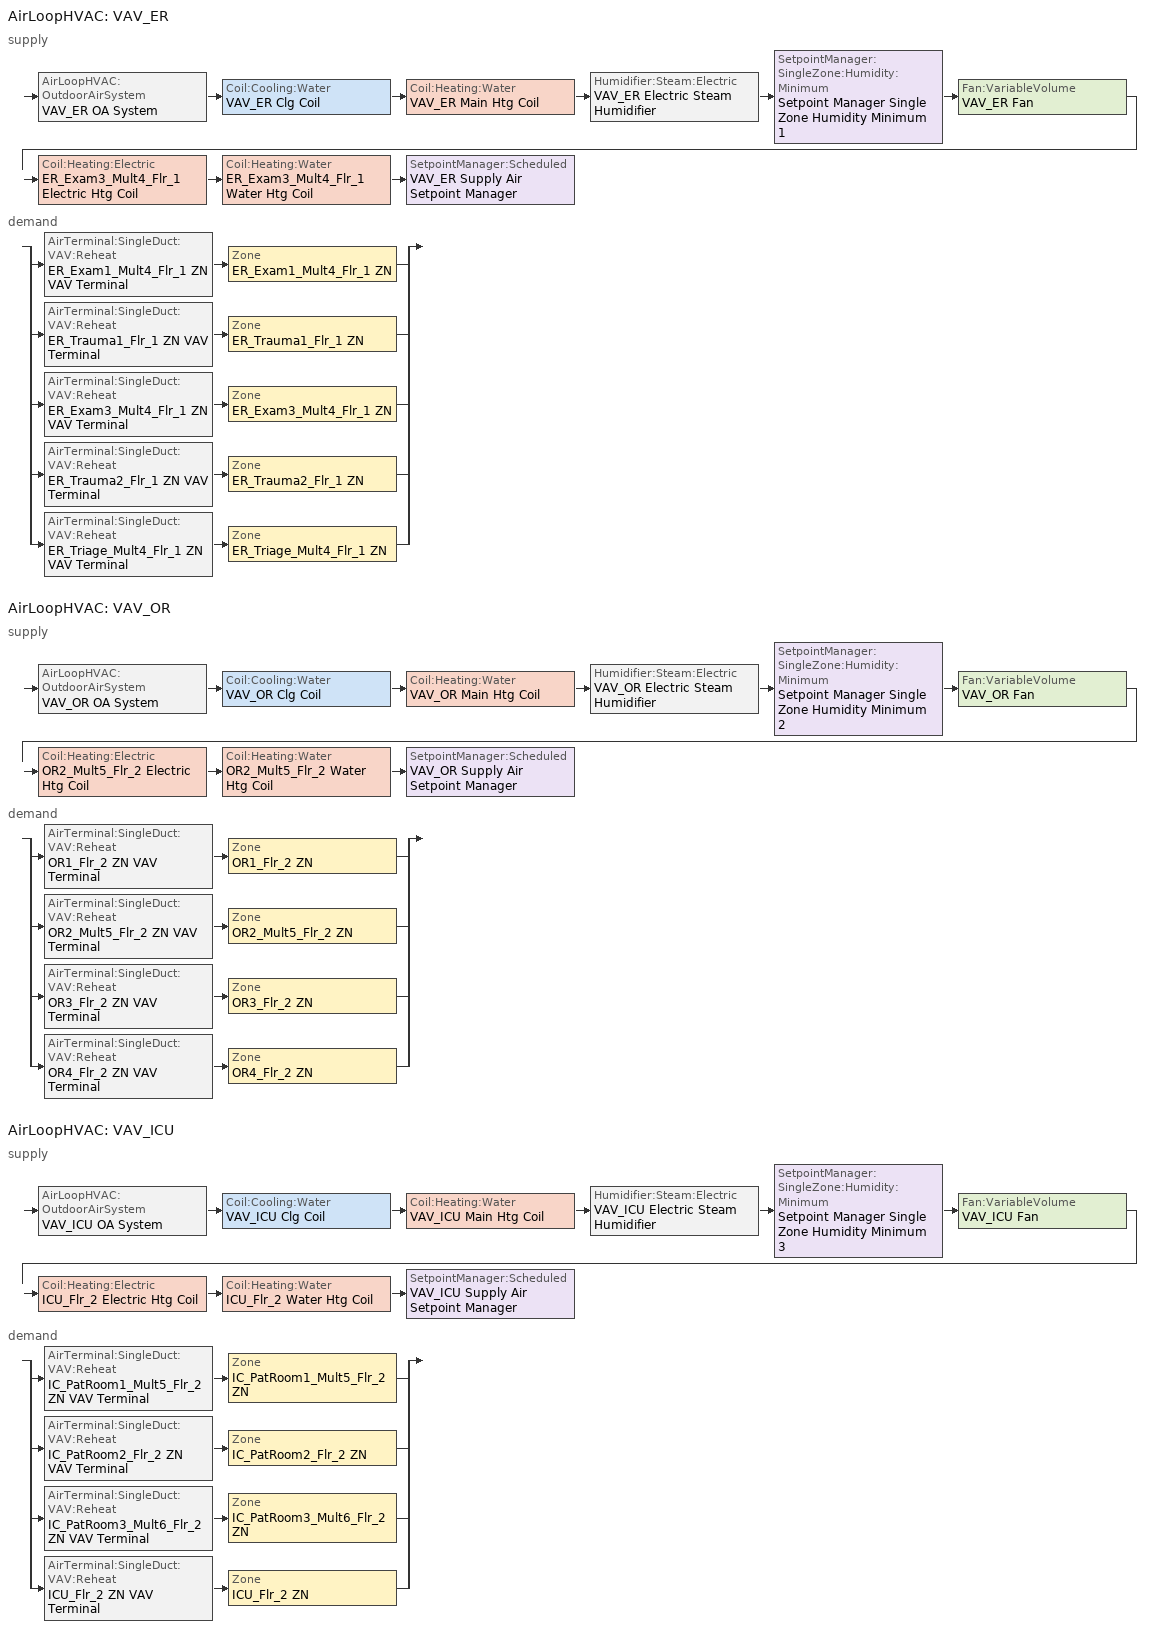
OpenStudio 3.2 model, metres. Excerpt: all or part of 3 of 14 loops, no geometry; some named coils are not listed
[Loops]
AirLoopHVAC 'VAV_ER'
 supply: AirLoopHVAC:OutdoorAirSystem 'VAV_ER OA System' > Coil:Cooling:Water 'VAV_ER Clg Coil' > Coil:Heating:Water 'VAV_ER Main Htg Coil' > Humidifier:Steam:Electric 'VAV_ER Electric Steam Humidifier' > SetpointManager:SingleZone:Humidity:Minimum 'Setpoint Manager Single Zone Humidity Minimum 1' > Fan:VariableVolume 'VAV_ER Fan' > Coil:Heating:Electric 'ER_Exam3_Mult4_Flr_1 Electric Htg Coil' > Coil:Heating:Water 'ER_Exam3_Mult4_Flr_1 Water Htg Coil' > SetpointManager:Scheduled 'VAV_ER Supply Air Setpoint Manager'
 demand: split
  | AirTerminal:SingleDuct:VAV:Reheat 'ER_Exam1_Mult4_Flr_1 ZN VAV Terminal' > Zone 'ER_Exam1_Mult4_Flr_1 ZN'
  | AirTerminal:SingleDuct:VAV:Reheat 'ER_Trauma1_Flr_1 ZN VAV Terminal' > Zone 'ER_Trauma1_Flr_1 ZN'
  | AirTerminal:SingleDuct:VAV:Reheat 'ER_Exam3_Mult4_Flr_1 ZN VAV Terminal' > Zone 'ER_Exam3_Mult4_Flr_1 ZN'
  | AirTerminal:SingleDuct:VAV:Reheat 'ER_Trauma2_Flr_1 ZN VAV Terminal' > Zone 'ER_Trauma2_Flr_1 ZN'
  | AirTerminal:SingleDuct:VAV:Reheat 'ER_Triage_Mult4_Flr_1 ZN VAV Terminal' > Zone 'ER_Triage_Mult4_Flr_1 ZN'
AirLoopHVAC 'VAV_OR'
 supply: AirLoopHVAC:OutdoorAirSystem 'VAV_OR OA System' > Coil:Cooling:Water 'VAV_OR Clg Coil' > Coil:Heating:Water 'VAV_OR Main Htg Coil' > Humidifier:Steam:Electric 'VAV_OR Electric Steam Humidifier' > SetpointManager:SingleZone:Humidity:Minimum 'Setpoint Manager Single Zone Humidity Minimum 2' > Fan:VariableVolume 'VAV_OR Fan' > Coil:Heating:Electric 'OR2_Mult5_Flr_2 Electric Htg Coil' > Coil:Heating:Water 'OR2_Mult5_Flr_2 Water Htg Coil' > SetpointManager:Scheduled 'VAV_OR Supply Air Setpoint Manager'
 demand: split
  | AirTerminal:SingleDuct:VAV:Reheat 'OR1_Flr_2 ZN VAV Terminal' > Zone 'OR1_Flr_2 ZN'
  | AirTerminal:SingleDuct:VAV:Reheat 'OR2_Mult5_Flr_2 ZN VAV Terminal' > Zone 'OR2_Mult5_Flr_2 ZN'
  | AirTerminal:SingleDuct:VAV:Reheat 'OR3_Flr_2 ZN VAV Terminal' > Zone 'OR3_Flr_2 ZN'
  | AirTerminal:SingleDuct:VAV:Reheat 'OR4_Flr_2 ZN VAV Terminal' > Zone 'OR4_Flr_2 ZN'
AirLoopHVAC 'VAV_ICU'
 supply: AirLoopHVAC:OutdoorAirSystem 'VAV_ICU OA System' > Coil:Cooling:Water 'VAV_ICU Clg Coil' > Coil:Heating:Water 'VAV_ICU Main Htg Coil' > Humidifier:Steam:Electric 'VAV_ICU Electric Steam Humidifier' > SetpointManager:SingleZone:Humidity:Minimum 'Setpoint Manager Single Zone Humidity Minimum 3' > Fan:VariableVolume 'VAV_ICU Fan' > Coil:Heating:Electric 'ICU_Flr_2 Electric Htg Coil' > Coil:Heating:Water 'ICU_Flr_2 Water Htg Coil' > SetpointManager:Scheduled 'VAV_ICU Supply Air Setpoint Manager'
 demand: split
  | AirTerminal:SingleDuct:VAV:Reheat 'IC_PatRoom1_Mult5_Flr_2 ZN VAV Terminal' > Zone 'IC_PatRoom1_Mult5_Flr_2 ZN'
  | AirTerminal:SingleDuct:VAV:Reheat 'IC_PatRoom2_Flr_2 ZN VAV Terminal' > Zone 'IC_PatRoom2_Flr_2 ZN'
  | AirTerminal:SingleDuct:VAV:Reheat 'IC_PatRoom3_Mult6_Flr_2 ZN VAV Terminal' > Zone 'IC_PatRoom3_Mult6_Flr_2 ZN'
  | AirTerminal:SingleDuct:VAV:Reheat 'ICU_Flr_2 ZN VAV Terminal' > Zone 'ICU_Flr_2 ZN'
[Sizing:Zone] Zone Cooling Design Supply Air Temperature Input Method=SupplyAirTemperature; Zone Cooling Design Supply Air Temperature {C}=12.7778; Zone Cooling Design Supply Air Temperature Difference {deltaC}=11.11; Zone Heating Design Supply Air Temperature Input Method=SupplyAirTemperature; Zone Heating Design Supply Air Temperature {C}=40; Zone Heating Design Supply Air Temperature Difference {deltaC}=11.11; Zone Cooling Design Supply Air Humidity Ratio {kg-H2O/kg-air}=0.0085; Zone Heating Design Supply Air Humidity Ratio {kg-H2O/kg-air}=0.008; Cooling Design Air Flow Method=DesignDayWithLimit; Heating Design Air Flow Method=DesignDay; Account for Dedicated Outdoor Air System=No; Dedicated Outdoor Air System Control Strategy=NeutralSupplyAir; Dedicated Outdoor Air Low Setpoint Temperature for Design {C}=autosize; Dedicated Outdoor Air High Setpoint Temperature for Design {C}=autosize
ER_Exam1_Mult4_Flr_1 ZN; ER_Exam3_Mult4_Flr_1 ZN; ER_Trauma1_Flr_1 ZN; ER_Trauma2_Flr_1 ZN; ER_Triage_Mult4_Flr_1 ZN; ICU_Flr_2 ZN; IC_PatRoom1_Mult5_Flr_2 ZN; IC_PatRoom2_Flr_2 ZN; IC_PatRoom3_Mult6_Flr_2 ZN; OR1_Flr_2 ZN; OR2_Mult5_Flr_2 ZN; OR3_Flr_2 ZN; OR4_Flr_2 ZN
[Zone equipment]
ER_Exam1_Mult4_Flr_1 ZN: ER_Exam1_Mult4_Flr_1 ZN VAV Terminal
ER_Exam3_Mult4_Flr_1 ZN: ER_Exam3_Mult4_Flr_1 ZN VAV Terminal
ER_Trauma1_Flr_1 ZN: ER_Trauma1_Flr_1 ZN VAV Terminal
ER_Trauma2_Flr_1 ZN: ER_Trauma2_Flr_1 ZN VAV Terminal
ER_Triage_Mult4_Flr_1 ZN: ER_Triage_Mult4_Flr_1 ZN VAV Terminal
ICU_Flr_2 ZN: ICU_Flr_2 ZN VAV Terminal
IC_PatRoom1_Mult5_Flr_2 ZN: IC_PatRoom1_Mult5_Flr_2 ZN VAV Terminal
IC_PatRoom2_Flr_2 ZN: IC_PatRoom2_Flr_2 ZN VAV Terminal
IC_PatRoom3_Mult6_Flr_2 ZN: IC_PatRoom3_Mult6_Flr_2 ZN VAV Terminal
OR1_Flr_2 ZN: OR1_Flr_2 ZN VAV Terminal
OR2_Mult5_Flr_2 ZN: OR2_Mult5_Flr_2 ZN VAV Terminal
OR3_Flr_2 ZN: OR3_Flr_2 ZN VAV Terminal
OR4_Flr_2 ZN: OR4_Flr_2 ZN VAV Terminal
[SetpointManager:Scheduled] Control Variable=Temperature
Name | Schedule | Setpoint Node or NodeList
VAV_ER Supply Air Setpoint Manager | Supply Air Temp - 55.0F 1 | VAV_ER Supply Outlet Node
VAV_OR Supply Air Setpoint Manager | Supply Air Temp - 55.0F 2 | VAV_OR Supply Outlet Node
VAV_ICU Supply Air Setpoint Manager | Supply Air Temp - 55.0F 3 | VAV_ICU Supply Outlet Node
[AirLoopHVAC] Availability Schedule=Hospital HVACOperationSchd; Design Supply Air Flow Rate {m3/s}=autosize; Design Return Air Flow Fraction of Supply Air Flow=1
VAV_ER; VAV_OR; VAV_ICU
[Sizing:System] Type of Load to Size On=Sensible; Design Outdoor Air Flow Rate {m3/s}=Autosize; Central Heating Maximum System Air Flow Ratio=1; Preheat Design Temperature {C}=7.22222; Preheat Design Humidity Ratio {kg-H2O/kg-Air}=0.008; Precool Design Temperature {C}=12.7778; Precool Design Humidity Ratio {kg-H2O/kg-Air}=0.008; Central Cooling Design Supply Air Temperature {C}=12.7778; Central Heating Design Supply Air Temperature {C}=12.7778; Sizing Option=NonCoincident; 100% Outdoor Air in Cooling=No; 100% Outdoor Air in Heating=No; Central Cooling Design Supply Air Humidity Ratio {kg-H2O/kg-Air}=0.0085; Central Heating Design Supply Air Humidity Ratio {kg-H2O/kg-Air}=0.008; Cooling Design Air Flow Method=DesignDay; Cooling Design Air Flow Rate {m3/s}=0; Heating Design Air Flow Method=DesignDay; Heating Design Air Flow Rate {m3/s}=0; System Outdoor Air Method=ZoneSum; Zone Maximum Outdoor Air Fraction=1; Cooling Supply Air Flow Rate Per Floor Area {m3/s-m2}=0.00996765; Cooling Fraction of Autosized Cooling Supply Air Flow Rate=1; Cooling Supply Air Flow Rate Per Unit Cooling Capacity {m3/s-W}=3.94755e-05; Heating Supply Air Flow Rate Per Floor Area {m3/s-m2}=0.00996765; Heating Fraction of Autosized Heating Supply Air Flow Rate=1; Heating Fraction of Autosized Cooling Supply Air Flow Rate=1; Heating Supply Air Flow Rate Per Unit Heating Capacity {m3/s-W}=3.15882e-05; Cooling Design Capacity Method=CoolingDesignCapacity; Cooling Design Capacity {W}=autosize; Cooling Design Capacity Per Floor Area {W/m2}=234.7; Fraction of Autosized Cooling Design Capacity=1; Heating Design Capacity Method=HeatingDesignCapacity; Heating Design Capacity {W}=autosize; Heating Design Capacity Per Floor Area {W/m2}=157; Fraction of Autosized Heating Design Capacity=1; Central Cooling Capacity Control Method=OnOff
VAV_ER; VAV_OR; VAV_ICU
[Fan:VariableVolume] Availability Schedule=Always On Discrete; Maximum Flow Rate {m3/s}=Autosize; Fan Power Minimum Flow Rate Input Method=Fraction; Fan Power Minimum Flow Fraction=0.25; Fan Power Minimum Air Flow Rate {m3/s}=0; Motor In Airstream Fraction=1; Fan Power Coefficient 5=0
Name | Fan Total Efficiency | Pressure Rise {Pa} | Motor Efficiency | Fan Power Coefficient 1 | Fan Power Coefficient 2 | Fan Power Coefficient 3 | Fan Power Coefficient 4
VAV_ER Fan | 0.56875 | 996.356 | 0.875 | 0.189848 | 0.31447 | 0.495682 | 0
VAV_OR Fan | 0.58175 | 1574.24 | 0.895 | 0.04076 | 0.0881 | -0.0729 | 0.9437
VAV_ICU Fan | 0.5915 | 1574.24 | 0.91 | 0.04076 | 0.0881 | -0.0729 | 0.9437
[Controller:OutdoorAir] Minimum Outdoor Air Flow Rate {m3/s}=autosize; Maximum Outdoor Air Flow Rate {m3/s}=Autosize; Economizer Control Type=NoEconomizer; Economizer Control Action Type=ModulateFlow; Economizer Maximum Limit Dry-Bulb Temperature {C}=12.7778; Economizer Maximum Limit Enthalpy {J/kg}=64000; Lockout Type=LockoutWithHeating; Minimum Limit Type=FixedMinimum; Minimum Outdoor Air Schedule=Hospital BLDG_OA_FRAC_SCH; High Humidity Control=No; Heat Recovery Bypass Control Type=BypassWhenWithinEconomizerLimits
Name | Controller Mechanical Ventilation
VAV_ER OA Controller | VAV_ER Vent Controller
VAV_OR OA Controller | VAV_OR Vent Controller
VAV_ICU OA Controller | VAV_ICU Vent Controller
[Controller:MechanicalVentilation] Availability Schedule=Always On Discrete; System Outdoor Air Method=ZoneSum
VAV_ER Vent Controller; VAV_OR Vent Controller; VAV_ICU Vent Controller
[AirLoopHVAC:OutdoorAirSystem]
Name | Controller
VAV_ER OA System | VAV_ER OA Controller
VAV_OR OA System | VAV_OR OA Controller
VAV_ICU OA System | VAV_ICU OA Controller
[AirTerminal:SingleDuct:VAV:Reheat] Availability Schedule=Always On Discrete; Maximum Air Flow Rate {m3/s}=AutoSize; Zone Minimum Air Flow Input Method=Constant; Constant Minimum Air Flow Fraction=1; Fixed Minimum Air Flow Rate {m3/s}=0; Maximum Hot Water or Steam Flow Rate {m3/s}=AutoSize; Minimum Hot Water or Steam Flow Rate {m3/s}=0; Convergence Tolerance=0.001; Damper Heating Action=Normal; Maximum Flow per Zone Floor Area During Reheat {m3/s-m2}=AutoSize; Maximum Flow Fraction During Reheat=0.5; Maximum Reheat Air Temperature {C}=40; Control For Outdoor Air=No
Name | Reheat Coil
ER_Exam1_Mult4_Flr_1 ZN VAV Terminal | ER_Exam1_Mult4_Flr_1 ZN Reheat Coil
ER_Trauma1_Flr_1 ZN VAV Terminal | ER_Trauma1_Flr_1 ZN Reheat Coil
ER_Exam3_Mult4_Flr_1 ZN VAV Terminal | ER_Exam3_Mult4_Flr_1 ZN Reheat Coil
ER_Trauma2_Flr_1 ZN VAV Terminal | ER_Trauma2_Flr_1 ZN Reheat Coil
ER_Triage_Mult4_Flr_1 ZN VAV Terminal | ER_Triage_Mult4_Flr_1 ZN Reheat Coil
OR1_Flr_2 ZN VAV Terminal | OR1_Flr_2 ZN Reheat Coil
OR2_Mult5_Flr_2 ZN VAV Terminal | OR2_Mult5_Flr_2 ZN Reheat Coil
OR3_Flr_2 ZN VAV Terminal | OR3_Flr_2 ZN Reheat Coil
OR4_Flr_2 ZN VAV Terminal | OR4_Flr_2 ZN Reheat Coil
IC_PatRoom1_Mult5_Flr_2 ZN VAV Terminal | IC_PatRoom1_Mult5_Flr_2 ZN Reheat Coil
IC_PatRoom2_Flr_2 ZN VAV Terminal | IC_PatRoom2_Flr_2 ZN Reheat Coil
IC_PatRoom3_Mult6_Flr_2 ZN VAV Terminal | IC_PatRoom3_Mult6_Flr_2 ZN Reheat Coil
ICU_Flr_2 ZN VAV Terminal | ICU_Flr_2 ZN Reheat Coil
[Humidifier:Steam:Electric] Rated Capacity {m3/s}=3.72e-05; Rated Power {W}=100000
VAV_ER Electric Steam Humidifier; VAV_OR Electric Steam Humidifier; VAV_ICU Electric Steam Humidifier
[SetpointManager:SingleZone:Humidity:Minimum] Control Variable=MinimumHumidityRatio
Name | Setpoint Node or NodeList | Control Zone
Setpoint Manager Single Zone Humidity Minimum 1 | VAV_ER Electric Steam Humidifier Outlet Air Node | ER_Exam3_Mult4_Flr_1 ZN
Setpoint Manager Single Zone Humidity Minimum 2 | VAV_OR Electric Steam Humidifier Outlet Air Node | OR2_Mult5_Flr_2 ZN
Setpoint Manager Single Zone Humidity Minimum 3 | VAV_ICU Electric Steam Humidifier Outlet Air Node | ICU_Flr_2 ZN
[Coil:Heating:Electric] Availability Schedule=Always On Discrete; Efficiency=1
ER_Exam3_Mult4_Flr_1 Electric Htg Coil; OR2_Mult5_Flr_2 Electric Htg Coil; ICU_Flr_2 Electric Htg Coil
[Schedule:Constant]
Always On Discrete: Value=1
[Schedule:Ruleset]
Name | Default Day Schedule | Summer Design Day Schedule | Winter Design Day Schedule
Hospital HVACOperationSchd | Hospital HVACOperationSchd Default | Hospital HVACOperationSchd Summer Design Day | Hospital HVACOperationSchd Winter Design Day
Hospital BLDG_OA_FRAC_SCH | Hospital BLDG_OA_FRAC_SCH Default | Hospital BLDG_OA_FRAC_SCH Summer Design Day | Hospital BLDG_OA_FRAC_SCH Winter Design Day
Supply Air Temp - 55.0F 1 | Supply Air Temp - 55.0F Default 1
Supply Air Temp - 55.0F 2 | Supply Air Temp - 55.0F Default 2
Supply Air Temp - 55.0F 3 | Supply Air Temp - 55.0F Default 3
[Schedule:Day]
Hospital HVACOperationSchd Default; Hospital HVACOperationSchd Winter Design Day; Hospital HVACOperationSchd Summer Design Day: 24, 0, 1
Hospital BLDG_OA_FRAC_SCH Default: 24, 0, 0
Hospital BLDG_OA_FRAC_SCH Winter Design Day; Hospital BLDG_OA_FRAC_SCH Summer Design Day; Hospital BLDG_OA_FRAC_SCH WntrDsn|SmrDsn|Sat|Wkdy Day: 6, 0, 0, 18, 0, 0.25, 24, 0, 0
Supply Air Temp - 55.0F Default 1; Supply Air Temp - 55.0F Default 2; Supply Air Temp - 55.0F Default 3: 24, 0, 12.7778
[Schedule:Rule]
Schedule Rule 29: Schedule Ruleset=Hospital BLDG_OA_FRAC_SCH; Rule Order=0; Day Schedule=Hospital BLDG_OA_FRAC_SCH WntrDsn|SmrDsn|Sat|Wkdy Day; Apply Monday=Yes; Apply Tuesday=Yes; Apply Wednesday=Yes; Apply Thursday=Yes; Apply Friday=Yes; Apply Saturday=Yes; Date Specification Type=DateRange; Start Month=1; Start Day=1; End Month=12; End Day=31
